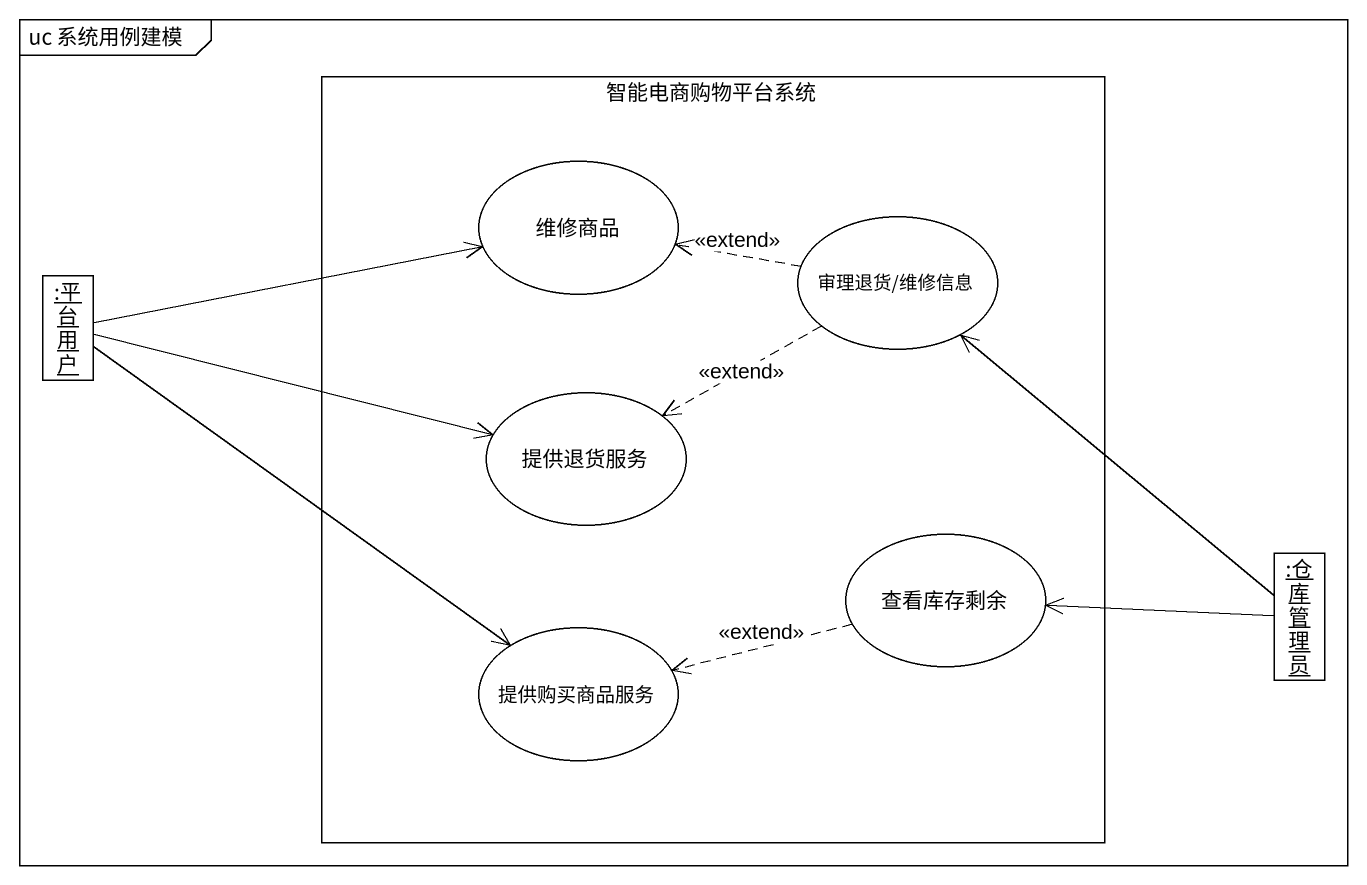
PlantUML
@startuml
mainframe uc 系统用例建模
allowmixing
hide circle
hide empty members
rectangle 智能电商购物平台系统 {
  usecase 维修商品
  usecase "审理退货/维修信息" as 审理退货_维修信息
  usecase 提供退货服务
  usecase 查看库存剩余
  usecase 提供购买商品服务
}
object ":平台用户" as 平台用户
object ":仓库管理员" as 仓库管理员
平台用户 -right-> 维修商品
平台用户 -right-> 提供退货服务
平台用户 --> 提供购买商品服务
审理退货_维修信息 .left.> 维修商品 : <<extend>>
审理退货_维修信息 .left.> 提供退货服务 : <<extend>>
查看库存剩余 .left.> 提供购买商品服务 : <<extend>>
仓库管理员 -up-> 审理退货_维修信息
仓库管理员 -left-> 查看库存剩余
@enduml
